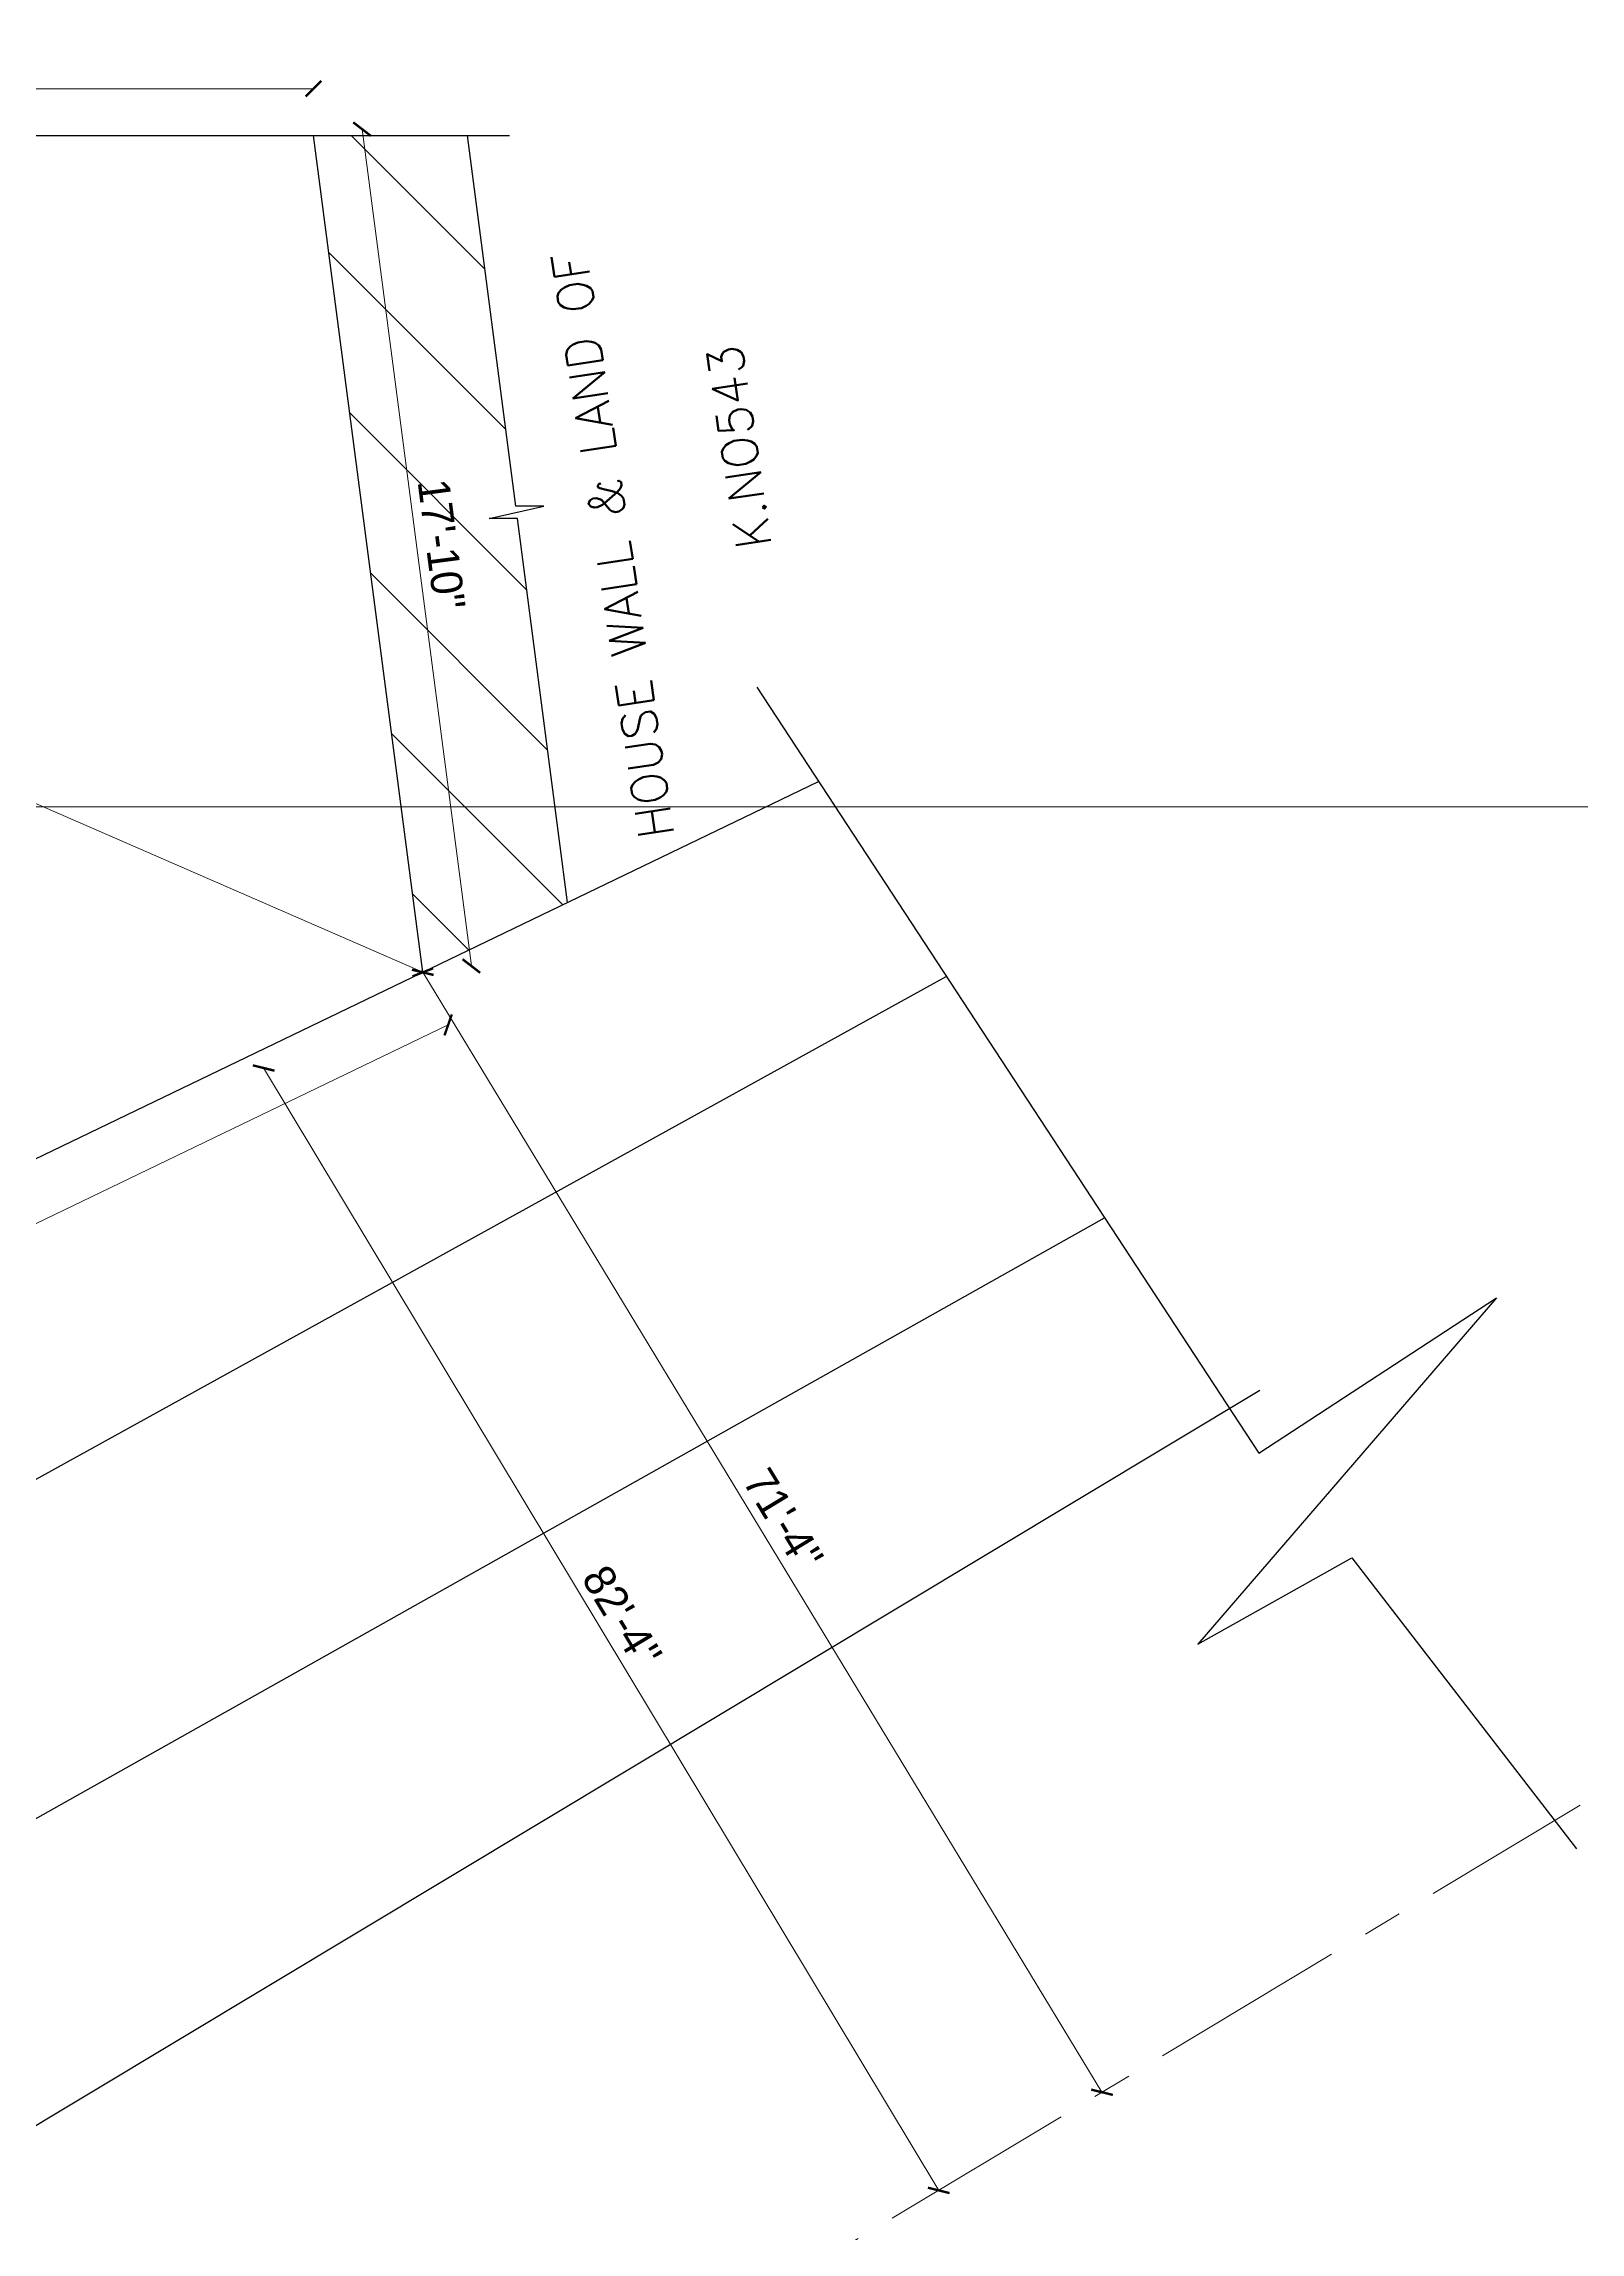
# Model space of a CAD drawing. Header units: inches. Extents: x 6873 to 34015, y -4436 to 8204.
# Drawn here: x 22768 to 23157, y 796 to 1351 of the extents above; entities that cross this region are included whole.
import ezdxf

# ---------------------------------------------------------------- set-up
doc = ezdxf.new("R2010")
doc.units = ezdxf.units.IN
doc.header["$LTSCALE"] = 5
doc.header["$MEASUREMENT"] = 0
doc.linetypes.add('CENTER', pattern=[2, 1.25, -0.25, 0.25, -0.25])
doc.layers.add('A-WALL', color=7, linetype='Continuous', lineweight=9)
doc.layers.add('HATCH', color=253, linetype='Continuous', lineweight=0)
for name, color, linetype in [('DIM', 5, 'Continuous'), ('TEXT', 6, 'Continuous'), ('WALL', 7, 'Continuous')]:
    doc.layers.add(name, color=color, linetype=linetype)
doc.styles.add('ROMANS', font='romans.shx', dxfattribs={"width": 0.8})
doc.styles.add('tt', font='stylu.ttf', dxfattribs={"height": 8})
doc.dimstyles.new('Copy(2) of STANDARD', dxfattribs={"dimtxt": 2, "dimasz": 4, "dimexe": 0, "dimexo": 0, "dimgap": 2, "dimtad": 1, "dimdec": 0, "dimzin": 0, "dimdsep": 46, "dimlunit": 3, "dimtxsty": 'tt', "dimblk": 'ARCHTICK', "dimcen": 0.0505, "dimse1": 1, "dimse2": 1, "dimclrd": 5, "dimclre": 5, "dimclrt": 7, "dimadec": 1, "dimazin": 0, "dimtm": 1e-09, "dimtfac": 1, "dimtdec": 0, "dimtofl": 0, "dimtmove": 1, "dimatfit": 3, "dimfxl": 1, "dimtolj": 2, "dimtzin": 0, "dimlwd": 13, "dimarcsym": 0})

# ---------------------------------------------------------------- blocks, each defined once
blk = doc.blocks.new('_ArchTick')
at = {"color": 0, "linetype": 'ByBlock', "const_width": 0.15}
blk.add_lwpolyline([(-0.5, -0.5), (0.5, 0.5)], dxfattribs=at)
blk = doc.blocks.new('*D333')
at = {"layer": 'Defpoints', "color": 0, "ltscale": 5, "transparency": 16777216}
for p in [(22376.64, 1327.62), (22376.64, 1327.62), (22863.72, 1115.41)]:
    blk.add_point(p, dxfattribs=at)
at = {"layer": 'DIM', "color": 5, "lineweight": 13, "ltscale": 5, "transparency": 16777216}
blk.add_line((22863.72, 1115.41), (22376.64, 1327.62), dxfattribs=at)
at = {"layer": 'DIM', "color": 5, "lineweight": 13, "ltscale": 5, "transparency": 16777216, "xscale": 4, "yscale": 4, "zscale": 4}
for p, rotation in [((22376.64, 1327.62), 156.4590553134295), ((22863.72, 1115.41), 336.4590553134295)]:
    blk.add_blockref('_ArchTick', p, dxfattribs=dict(at, rotation=rotation))
at = {"layer": 'DIM', "color": 7, "ltscale": 5, "transparency": 16777216, "insert": (22622.65, 1227.18), "char_height": 8, "attachment_point": 5, "rotation": 336.4591, "style": 'tt'}
blk.add_mtext('\\A2;44\'-3"', dxfattribs=at)
blk = doc.blocks.new('*D336')
at = {"layer": 'Defpoints', "color": 0, "ltscale": 5, "transparency": 16777216}
for p in [(22836.03, 1339.47), (22376.64, 1327.62), (22836.03, 1327.62)]:
    blk.add_point(p, dxfattribs=at)
at = {"layer": 'DIM', "color": 5, "lineweight": 13, "ltscale": 5, "transparency": 16777216}
blk.add_line((22376.64, 1339.47), (22836.03, 1339.47), dxfattribs=at)
at = {"layer": 'DIM', "color": 5, "lineweight": 13, "ltscale": 5, "transparency": 16777216, "xscale": 4, "yscale": 4, "zscale": 4, "rotation": 180}
blk.add_blockref('_ArchTick', (22376.64, 1339.47), dxfattribs=at)
at = {"layer": 'DIM', "color": 5, "lineweight": 13, "ltscale": 5, "transparency": 16777216, "xscale": 4, "yscale": 4, "zscale": 4}
blk.add_blockref('_ArchTick', (22836.03, 1339.47), dxfattribs=at)
at = {"layer": 'DIM', "color": 7, "ltscale": 5, "transparency": 16777216, "insert": (22606.33, 1345.62), "char_height": 8, "attachment_point": 5, "style": 'tt'}
blk.add_mtext('\\A2;38\'-1"', dxfattribs=at)
blk = doc.blocks.new('*D339')
at = {"layer": 'Defpoints', "color": 0, "ltscale": 5, "transparency": 16777216}
for p in [(22863.72, 1115.41), (22870.15, 1102.07), (22581.74, 979.55)]:
    blk.add_point(p, dxfattribs=at)
at = {"layer": 'DIM', "color": 5, "lineweight": 13, "ltscale": 5, "transparency": 16777216}
blk.add_line((22588.17, 966.2), (22870.15, 1102.07), dxfattribs=at)
at = {"layer": 'DIM', "color": 5, "lineweight": 13, "ltscale": 5, "transparency": 16777216, "xscale": 4, "yscale": 4, "zscale": 4}
for p, rotation in [((22870.15, 1102.07), 25.72641114425566), ((22588.17, 966.2), 205.7264111442556)]:
    blk.add_blockref('_ArchTick', p, dxfattribs=dict(at, rotation=rotation))
at = {"layer": 'DIM', "color": 7, "ltscale": 5, "transparency": 16777216, "insert": (22726.47, 1039.72), "char_height": 8, "attachment_point": 5, "rotation": 25.7264, "style": 'tt'}
blk.add_mtext('\\A2;25\'-0"', dxfattribs=at)
blk = doc.blocks.new('*D341')
at = {"layer": 'Defpoints', "color": 0, "ltscale": 5, "transparency": 16777216}
for p in [(22863.72, 1115.41), (23034.87, 830.8), (22994.52, 806.54)]:
    blk.add_point(p, dxfattribs=at)
at = {"layer": 'DIM', "color": 5, "lineweight": 13, "ltscale": 5, "transparency": 16777216}
blk.add_line((22823.37, 1091.15), (22994.52, 806.54), dxfattribs=at)
at = {"layer": 'DIM', "color": 5, "lineweight": 13, "ltscale": 5, "transparency": 16777216, "xscale": 4, "yscale": 4, "zscale": 4}
for p, rotation in [((22823.37, 1091.15), 121.0209575035025), ((22994.52, 806.54), 301.0209575035025)]:
    blk.add_blockref('_ArchTick', p, dxfattribs=dict(at, rotation=rotation))
at = {"layer": 'DIM', "color": 7, "ltscale": 5, "transparency": 16777216, "insert": (22914.24, 952.03), "char_height": 8, "attachment_point": 5, "rotation": 301.021, "style": 'tt'}
blk.add_mtext("\\A2;82'-4''", dxfattribs=at)
blk = doc.blocks.new('*D343')
at = {"layer": 'Defpoints', "color": 0, "ltscale": 5, "transparency": 16777216}
for p in [(22863.72, 1115.41), (23035.91, 831.43), (23035.91, 831.43)]:
    blk.add_point(p, dxfattribs=at)
at = {"layer": 'DIM', "color": 5, "lineweight": 13, "ltscale": 5, "transparency": 16777216}
blk.add_line((22863.72, 1115.41), (23035.91, 831.43), dxfattribs=at)
at = {"layer": 'DIM', "color": 5, "lineweight": 13, "ltscale": 5, "transparency": 16777216, "xscale": 4, "yscale": 4, "zscale": 4}
for p, rotation in [((22863.72, 1115.41), 121.229914251942), ((23035.91, 831.43), 301.229914251942)]:
    blk.add_blockref('_ArchTick', p, dxfattribs=dict(at, rotation=rotation))
at = {"layer": 'DIM', "color": 7, "ltscale": 5, "transparency": 16777216, "insert": (22955.19, 976.68), "char_height": 8, "attachment_point": 5, "rotation": 301.2299, "style": 'tt'}
blk.add_mtext("\\A2;71'-4''", dxfattribs=at)
blk = doc.blocks.new('*D345')
at = {"layer": 'Defpoints', "color": 0, "ltscale": 5, "transparency": 16777216}
for p in [(22836.03, 1327.62), (22876.03, 1117.02), (22863.72, 1115.41)]:
    blk.add_point(p, dxfattribs=at)
at = {"layer": 'DIM', "color": 5, "lineweight": 13, "ltscale": 5, "transparency": 16777216}
blk.add_line((22848.33, 1329.22), (22876.03, 1117.02), dxfattribs=at)
at = {"layer": 'DIM', "color": 5, "lineweight": 13, "ltscale": 5, "transparency": 16777216, "xscale": 4, "yscale": 4, "zscale": 4}
for p, rotation in [((22848.33, 1329.22), 97.43550611295254), ((22876.03, 1117.02), 277.4355061129525)]:
    blk.add_blockref('_ArchTick', p, dxfattribs=dict(at, rotation=rotation))
at = {"layer": 'DIM', "color": 7, "ltscale": 5, "transparency": 16777216, "insert": (22868.44, 1223.94), "char_height": 8, "attachment_point": 5, "rotation": 277.4355, "style": 'tt'}
blk.add_mtext('\\A2;17\'-10"', dxfattribs=at)

msp = doc.modelspace()

# ---------------------------------------------------------------- hatches: boundary and pattern name
at = {"layer": 'HATCH', "ltscale": 5}
h = msp.add_hatch(dxfattribs=at)
h.set_pattern_fill('ANSI31', color=256, scale=200, angle=90, style=0)
h.set_pattern_definition([(135, (998.898, -13842.777), (-17.67767, -17.67767), [])])
h.paths.add_polyline_path([(22887.7, 1230.47), (22880.51, 1230.47), (22894.43, 1233.62), (22887.29, 1233.61), (22875.03, 1327.62), (22836.03, 1327.62), (22863.72, 1115.41), (22900.41, 1133.09)])
h.paths.add_polyline_path([(22872.06, 1245.08), (22877.36, 1204.43), (22864.83, 1202.8), (22859.53, 1243.44)], flags=24)

# ---------------------------------------------------------------- linework, layer by layer
at = {"layer": 'A-WALL', "ltscale": 5}
msp.add_xline((15938.1, 1157.37), (1, 0), dxfattribs=at)
at = {"layer": 'HATCH', "linetype": 'CENTER', "ltscale": 8}
msp.add_line((22296.93, 387.48), (23157.15, 904.26), dxfattribs=at)
at = {"layer": 'WALL', "ltscale": 5}
for p, q in [((22376.64, 1327.62), (22838.72, 1327.62)), ((22863.72, 1115.41), (22836.03, 1327.62)), ((22836.03, 1327.62), (22885.7, 1327.62)), ((22887.29, 1233.61), (22875.03, 1327.62)), ((22880.51, 1230.47), (22894.43, 1233.62)), ((22894.43, 1233.62), (22887.29, 1233.61)), ((22887.7, 1230.47), (22880.51, 1230.47)), ((22900.41, 1133.09), (22887.7, 1230.47)), ((22581.74, 979.55), (22964.06, 1163.76)), ((22644.62, 919.98), (22996.42, 1114.37)), ((22694.67, 860.9), (23036.55, 1053.15)), ((22146.09, 450.85), (23075.92, 1009.45))]:
    msp.add_line(p, q, dxfattribs=at)
msp.add_lwpolyline([(22948.38, 1187.68), (23075.66, 993.46), (23135.97, 1032.87), (23060.19, 945.09), (23099.21, 966.95), (23156.19, 893.16)], dxfattribs=at)

# ---------------------------------------------------------------- texts
at = {"layer": 'TEXT', "lineweight": 9, "style": 'ROMANS'}
for s, p in [('HOUSE WALL & LAND OF          ', (22927.48, 1150.1)), ('          K.NO543', (22962.18, 1157.18))]:
    msp.add_text(s, height=9, rotation=98.5438, dxfattribs=at).set_placement(p)

# ---------------------------------------------------------------- dimensions: what is measured, and where the dimension line sits
at = {"layer": 'DIM', "ltscale": 5}
for p1, p2, distance, text, picture, middle in [((22376.64, 1327.62), (22836.03, 1327.62), 11.86, '38\'-1"', '*D336', (22606.33, 1345.62)), ((22863.72, 1115.41), (23035.91, 831.43), 0, "71'-4''", '*D343', (22955.19, 976.68)), ((22581.74, 979.55), (22863.72, 1115.41), -14.82, '25\'-0"', '*D339', (22726.47, 1039.72)), ((22863.72, 1115.41), (23034.87, 830.8), -47.08, "82'-4''", '*D341', (22914.24, 952.03))]:
    dim = msp.add_aligned_dim(p1=p1, p2=p2, distance=distance, text=text, dimstyle='Copy(2) of STANDARD', dxfattribs=at)
    dim.commit()
    dim.dimension.update_dxf_attribs({"geometry": picture, "text_midpoint": middle})
for p1, p2, distance, picture, middle in [((22863.72, 1115.41), (22376.64, 1327.62), 0, '*D333', (22622.65, 1227.18)), ((22836.03, 1327.62), (22863.72, 1115.41), 12.41, '*D345', (22868.44, 1223.94))]:
    dim = msp.add_aligned_dim(p1=p1, p2=p2, distance=distance, dimstyle='Copy(2) of STANDARD', dxfattribs=at)
    dim.commit()
    dim.dimension.update_dxf_attribs({"geometry": picture, "text_midpoint": middle})

doc.saveas('drawing.dxf')
